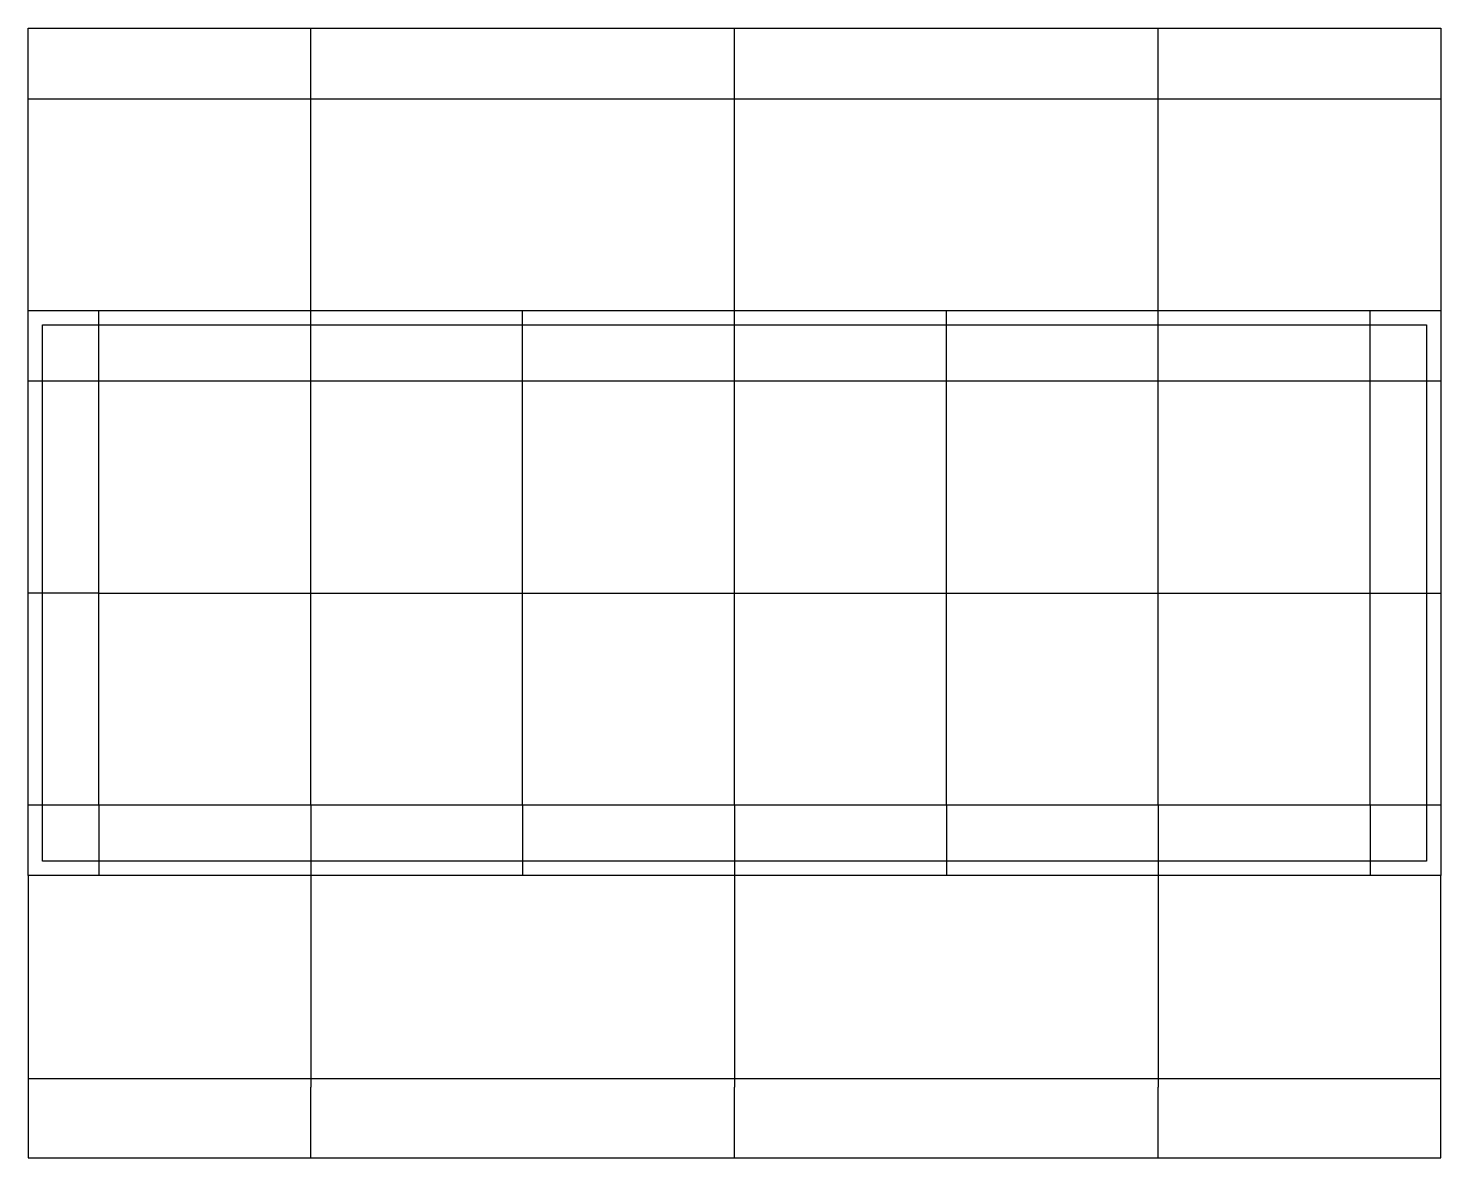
# Model space of a CAD drawing. Header units: inches. Extents: x 0 to 100, y 0 to 80.
import ezdxf

# ---------------------------------------------------------------- set-up
doc = ezdxf.new("R2010")
doc.units = ezdxf.units.IN
doc.header["$MEASUREMENT"] = 0

msp = doc.modelspace()

# ---------------------------------------------------------------- linework, layer by layer
for p, q in [((20, 75), (20, 80)), ((50, 75), (50, 80)), ((80, 75), (80, 80)), ((0, 75), (100, 75)), ((20, 60), (20, 75)), ((50, 60), (50, 75)), ((80, 60), (80, 75)), ((5, 55), (5, 60)), ((20, 25), (20, 60)), ((35, 25), (35, 60)), ((50, 25), (50, 60)), ((65, 25), (65, 60)), ((80, 25), (80, 60)), ((95, 25), (95, 60)), ((1, 59), (99, 59)), ((1, 21), (1, 59)), ((99, 59), (99, 21)), ((100, 55), (0, 55)), ((5, 40), (5, 55)), ((5, 40), (0, 40)), ((5, 25), (5, 40)), ((5, 40), (100, 40)), ((0, 25), (5, 25)), ((5, 25), (5, 20)), ((5, 25), (20, 25)), ((20, 25), (35, 25)), ((20, 25), (20, 20)), ((35, 25), (50, 25)), ((35, 25), (35, 20)), ((50, 25), (65, 25)), ((50, 25), (50, 20)), ((65, 25), (80, 25)), ((65, 25), (65, 20)), ((80, 25), (95, 25)), ((80, 25), (80, 20)), ((95, 25), (100, 25)), ((95, 25), (95, 20)), ((99, 21), (1, 21)), ((20, 20), (20, 5)), ((50, 20), (50, 5)), ((80, 20), (80, 5)), ((0, 5.61), (100, 5.61)), ((20, 0), (20, 5)), ((50, 0), (50, 5)), ((80, 0), (80, 5))]:
    msp.add_line(p, q)
for points in [[(0, 60), (0, 80), (100, 80), (100, 60)], [(0, 20), (0, 0), (99, 0), (100, 0), (100, 20)]]:
    msp.add_lwpolyline(points)
msp.add_lwpolyline([(0, 60), (100, 60), (100, 20), (0, 20)], close=True)

doc.saveas('drawing.dxf')
